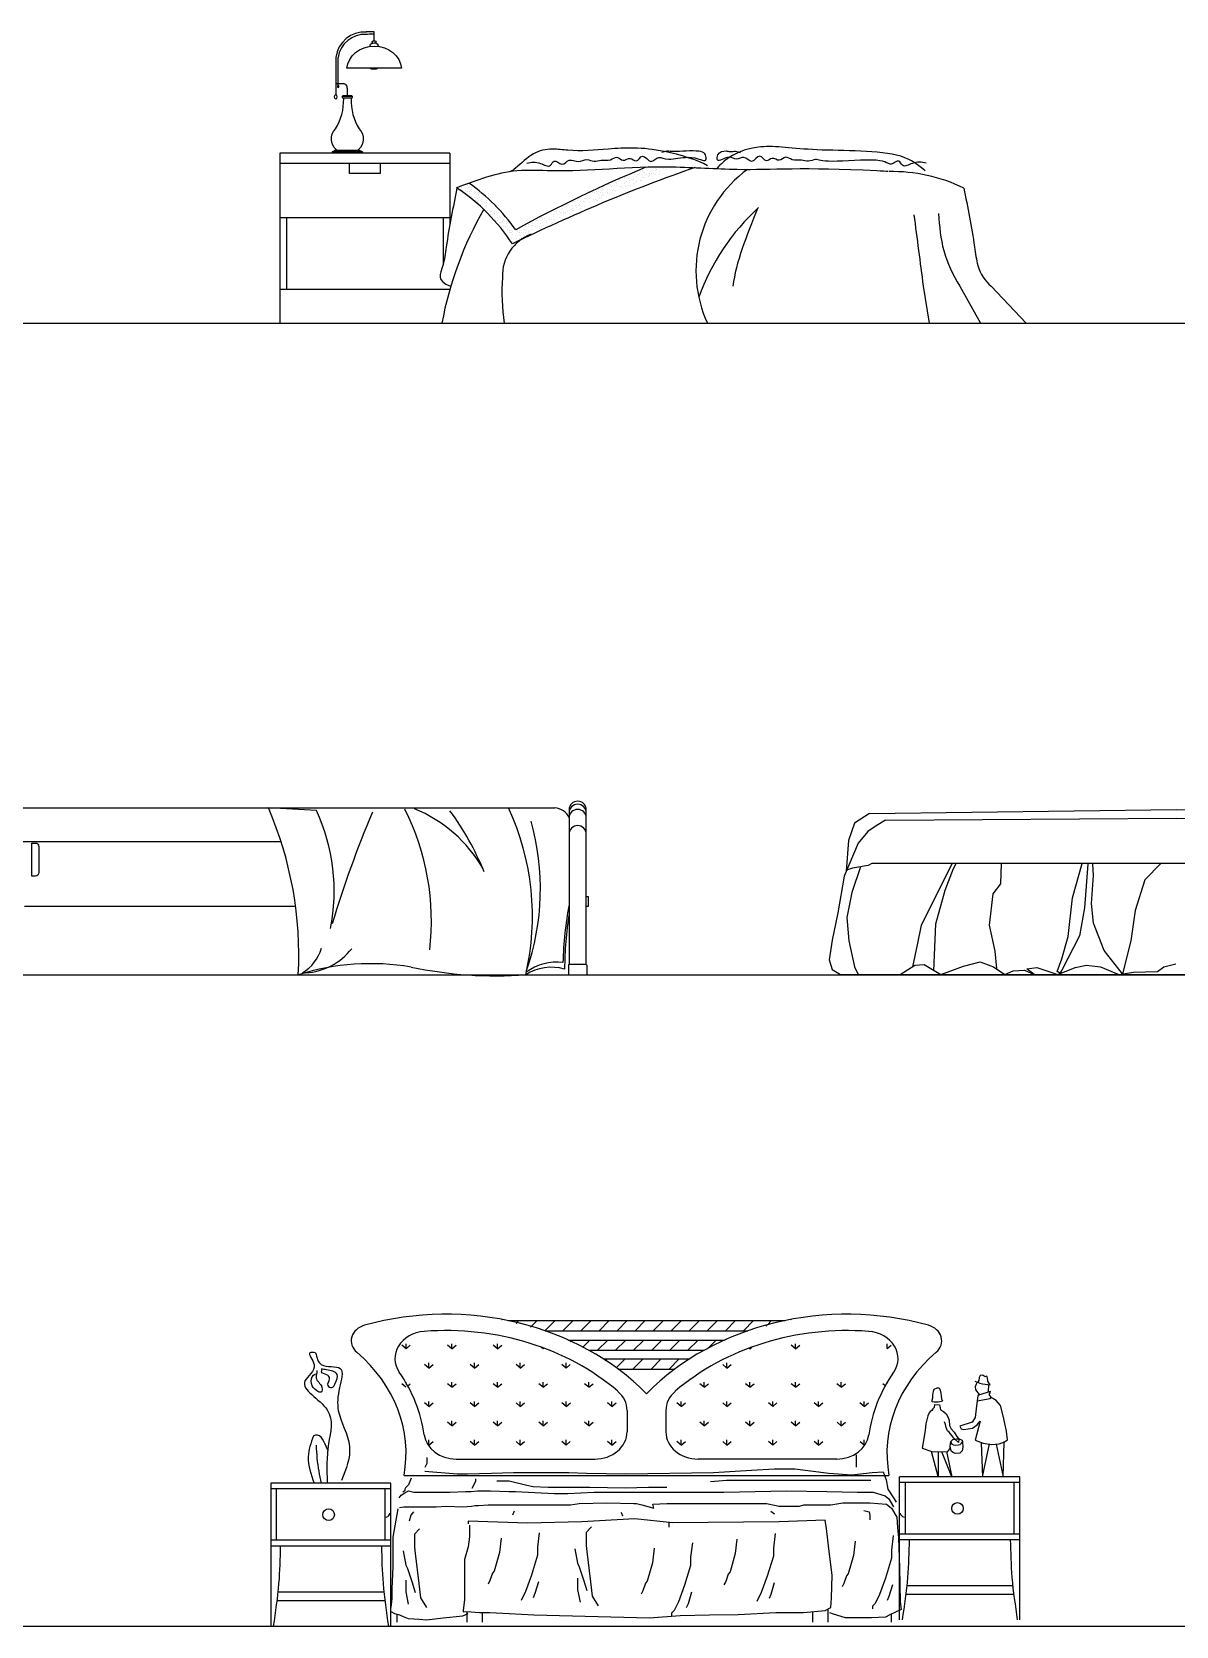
# Model space of a CAD drawing. Header units: inches. Extents: x 18.5 to 61, y 8.5 to 33.3.
# Drawn here: x 47.006 to 50.368, y 20.79 to 25.475 of the extents above; entities that cross this region are included whole.
import ezdxf

# ---------------------------------------------------------------- set-up
doc = ezdxf.new("R2010")
doc.units = ezdxf.units.IN
doc.header["$MEASUREMENT"] = 0
for name, color, linetype in [('02', 2, 'Continuous'), ('1', 1, 'Continuous'), ('8', 8, 'Continuous')]:
    doc.layers.add(name, color=color, linetype=linetype)

msp = doc.modelspace()

# ---------------------------------------------------------------- hatches: boundary and pattern name
at = {"layer": '8'}
h = msp.add_hatch(dxfattribs=at)
h.set_pattern_fill('ANSI31', color=256, scale=0.3, style=0)
h.set_pattern_definition([(45, (30.001875, 30.564405), (-0.026516504, 0.026516504), [])])
edge = h.paths.add_edge_path()
edge.add_ellipse((49.4012, 21.0625), major_axis=(0.7648, 0), ratio=0.842105, start_angle=118.1055, end_angle=123.3323, ccw=False)
edge.add_line((49.0409, 21.6305), (48.5829, 21.6305))
edge.add_ellipse((48.2227, 21.0625), major_axis=(-0.7648, 0), ratio=0.842105, start_angle=236.6677, end_angle=241.8945, ccw=False)
edge.add_line((48.6429, 21.6005), (48.981, 21.6005))
edge = h.paths.add_edge_path()
edge.add_ellipse((49.4012, 21.0625), major_axis=(0.7648, 0), ratio=0.842105, start_angle=103.8202, end_angle=112.412, ccw=False)
edge.add_line((49.2185, 21.6878), (48.4054, 21.6878))
edge.add_ellipse((48.2227, 21.0625), major_axis=(-0.7648, 0), ratio=0.842105, start_angle=247.588, end_angle=256.1798, ccw=False)
edge.add_line((48.5142, 21.6578), (49.1096, 21.6578))
edge = h.paths.add_edge_path()
edge.add_ellipse((49.4012, 21.0625), major_axis=(0.7648, 0), ratio=0.842105, start_angle=127.1994, end_angle=131.4137, ccw=False)
edge.add_line((48.9389, 21.5754), (48.685, 21.5754))
edge.add_ellipse((48.2227, 21.0625), major_axis=(-0.7648, 0), ratio=0.842105, start_angle=228.5863, end_angle=232.8006, ccw=False)
edge.add_line((48.7286, 21.5454), (48.8953, 21.5454))
h = msp.add_hatch(dxfattribs=at)
h.set_pattern_fill('GRASS', color=256, scale=0.1, style=0)
h.set_pattern_definition([(90, (46.82894, 35.2379), (-0.06717514, 0.05656854), [0.015, -0.0981371]), (40.1009, (46.82894, 35.2379), (-0.06717514, 0.05656854), [0.0164664, -0.07135443]), (139.8991, (46.82894, 35.2379), (-0.06717514, -0.05656854), [0.0164664, -0.07135443])])
edge = h.paths.add_edge_path()
edge.add_ellipse((48.6599, 21.3609), major_axis=(-0.095, 0), ratio=0.842105, start_angle=90, end_angle=180)
edge.add_line((48.7549, 21.3609), (48.7549, 21.4239))
edge.add_ellipse((48.6599, 21.4239), major_axis=(0.095, 0), ratio=0.842105, start_angle=-360, end_angle=-315.5303)
edge.add_line((48.7277, 21.48), (48.7277, 21.48))
edge.add_line((48.7277, 21.48), (48.7277, 21.48))
edge.add_ellipse((48.2227, 21.0625), major_axis=(-0.7078, 0), ratio=0.842105, start_angle=224.4697, end_angle=275.153)
edge.add_ellipse((48.1676, 21.5764), major_axis=(0.095, 0), ratio=0.842105, start_angle=95.153, end_angle=210.3817)
edge.add_ellipse((47.6036, 21.2979), major_axis=(-0.5588, 0), ratio=0.842105, start_angle=186.5716, end_angle=210.3817, ccw=False)
edge.add_ellipse((48.2531, 21.3609), major_axis=(0.095, 0), ratio=0.842105, start_angle=186.5716, end_angle=270)
edge.add_line((48.2531, 21.2809), (48.6599, 21.2809))
h = msp.add_hatch(dxfattribs=at)
h.set_pattern_fill('GRASS', color=256, scale=0.1, style=0)
h.set_pattern_definition([(90, (50.794956, 35.2379), (0.06717514, 0.05656854), [0.015, -0.0981371]), (139.8991, (50.794956, 35.2379), (0.06717514, 0.05656854), [0.0164664, -0.07135443]), (40.1009, (50.794956, 35.2379), (0.06717514, -0.05656854), [0.0164664, -0.07135443])])
edge = h.paths.add_edge_path()
edge.add_ellipse((48.9639, 21.3609), major_axis=(0.095, 0), ratio=0.842105, start_angle=180, end_angle=270, ccw=False)
edge.add_line((48.8689, 21.3609), (48.8689, 21.4239))
edge.add_ellipse((48.9639, 21.4239), major_axis=(-0.095, 0), ratio=0.842105, start_angle=675.5303, end_angle=720, ccw=False)
edge.add_line((48.8962, 21.48), (48.8962, 21.48))
edge.add_line((48.8962, 21.48), (48.8962, 21.48))
edge.add_ellipse((49.4012, 21.0625), major_axis=(0.7078, 0), ratio=0.842105, start_angle=84.847, end_angle=135.5303, ccw=False)
edge.add_ellipse((49.4563, 21.5764), major_axis=(-0.095, 0), ratio=0.842105, start_angle=149.6183, end_angle=264.847, ccw=False)
edge.add_ellipse((50.0202, 21.2979), major_axis=(-0.5588, 0), ratio=0.842105, start_angle=-30.3817, end_angle=-6.5716)
edge.add_ellipse((49.3708, 21.3609), major_axis=(0.095, 0), ratio=0.842105, start_angle=270, end_angle=353.4284, ccw=False)
edge.add_line((49.3708, 21.2809), (48.9639, 21.2809))

# ---------------------------------------------------------------- linework, layer by layer
at = {"layer": '02'}
for p, q in [((48.0115, 25.4487), (48.0115, 25.4746)), ((47.8988, 25.3998), (47.8988, 25.2896)), ((47.9058, 25.317), (47.9058, 25.3993)), ((48.0923, 25.3679), (47.9315, 25.3679)), ((47.9214, 25.3223), (47.8988, 25.3223)), ((47.9329, 25.2877), (47.9329, 25.3094)), ((47.9478, 25.2851), (47.918, 25.2851)), ((47.9462, 25.2865), (47.9196, 25.2865)), ((47.9452, 25.2795), (47.9205, 25.2795)), ((48.2344, 25.1183), (47.7344, 25.1183)), ((47.7344, 25.1183), (47.7344, 24.6183)), ((47.9774, 25.1218), (47.8883, 25.1218)), ((47.8883, 25.1218), (47.8883, 25.1183)), ((47.8952, 25.1272), (47.9701, 25.1272)), ((47.8952, 25.1247), (47.8952, 25.1272)), ((47.9701, 25.1272), (47.9701, 25.1247)), ((47.9732, 25.1247), (47.9732, 25.1218)), ((47.9774, 25.1218), (47.9774, 25.1183)), ((48.2344, 25.1183), (48.2344, 24.9096)), ((48.2344, 25.0883), (47.7344, 25.0883)), ((47.9394, 25.0583), (47.9394, 25.0883)), ((48.0294, 25.0883), (48.0294, 25.0583)), ((48.7943, 25.0632), (48.7943, 25.0632)), ((48.7996, 25.0642), (48.7996, 25.0642)), ((48.8015, 25.0684), (48.8015, 25.0684)), ((48.8021, 25.0622), (48.8021, 25.0622)), ((48.8099, 25.0761), (48.8099, 25.0761)), ((48.8118, 25.0738), (48.8118, 25.0738)), ((48.8241, 25.0643), (48.8241, 25.0643)), ((48.8377, 25.0729), (48.8377, 25.0729)), ((48.8388, 25.0676), (48.8388, 25.0676)), ((48.8404, 25.0715), (48.8404, 25.0715)), ((48.8405, 25.0693), (48.8405, 25.0693)), ((48.8493, 25.064), (48.8493, 25.064)), ((48.8622, 25.073), (48.8622, 25.073)), ((48.8703, 25.0714), (48.8703, 25.0714)), ((48.8807, 25.0767), (48.8807, 25.0767)), ((48.8885, 25.0757), (48.8885, 25.0757)), ((48.0294, 25.0583), (47.9394, 25.0583)), ((48.2685, 25.0167), (48.2685, 25.0167)), ((48.2868, 25.0244), (48.2868, 25.0244)), ((48.2883, 25.0165), (48.2883, 25.0165)), ((48.293, 25.0168), (48.293, 25.0168)), ((48.6846, 25.0196), (48.6846, 25.0196)), ((48.6991, 25.026), (48.6991, 25.026)), ((48.7069, 25.025), (48.7069, 25.025)), ((48.7092, 25.0198), (48.7092, 25.0198)), ((48.7119, 25.0244), (48.7119, 25.0244)), ((48.7199, 25.0329), (48.7199, 25.0329)), ((48.7228, 25.0283), (48.7228, 25.0283)), ((48.7238, 25.032), (48.7238, 25.032)), ((48.7249, 25.0226), (48.7249, 25.0226)), ((48.7327, 25.0216), (48.7327, 25.0216)), ((48.7333, 25.0408), (48.7333, 25.0408)), ((48.7343, 25.0194), (48.7343, 25.0194)), ((48.7377, 25.021), (48.7377, 25.021)), ((48.7416, 25.0453), (48.7416, 25.0453)), ((48.743, 25.0476), (48.743, 25.0476)), ((48.7466, 25.0446), (48.7466, 25.0446)), ((48.7473, 25.0284), (48.7473, 25.0284)), ((48.7479, 25.0469), (48.7479, 25.0469)), ((48.7498, 25.0328), (48.7498, 25.0328)), ((48.7508, 25.0192), (48.7508, 25.0192)), ((48.7509, 25.022), (48.7509, 25.022)), ((48.7538, 25.0354), (48.7538, 25.0354)), ((48.7596, 25.0429), (48.7596, 25.0429)), ((48.7609, 25.037), (48.7609, 25.037)), ((48.7615, 25.0555), (48.7615, 25.0555)), ((48.7622, 25.0324), (48.7622, 25.0324)), ((48.7651, 25.0235), (48.7651, 25.0235)), ((48.7674, 25.0419), (48.7674, 25.0419)), ((48.7705, 25.04), (48.7705, 25.04)), ((48.7724, 25.0412), (48.7724, 25.0412)), ((48.7724, 25.0281), (48.7724, 25.0281)), ((48.773, 25.0466), (48.773, 25.0466)), ((48.7797, 25.0328), (48.7797, 25.0328)), ((48.7819, 25.0504), (48.7819, 25.0504)), ((48.7837, 25.0353), (48.7837, 25.0353)), ((48.7854, 25.0371), (48.7854, 25.0371)), ((48.786, 25.0556), (48.786, 25.0556)), ((48.7874, 25.0568), (48.7874, 25.0568)), ((48.7915, 25.0594), (48.7915, 25.0594)), ((48.7933, 25.0385), (48.7933, 25.0385)), ((48.7983, 25.0378), (48.7983, 25.0378)), ((48.799, 25.0457), (48.799, 25.0457)), ((48.8027, 25.0475), (48.8027, 25.0475)), ((48.8071, 25.0615), (48.8071, 25.0615)), ((48.8112, 25.0553), (48.8112, 25.0553)), ((48.8191, 25.0496), (48.8191, 25.0496)), ((48.8202, 25.0598), (48.8202, 25.0598)), ((48.8208, 25.0512), (48.8208, 25.0512)), ((48.8214, 25.0593), (48.8214, 25.0593)), ((48.828, 25.0588), (48.828, 25.0588)), ((48.833, 25.0581), (48.833, 25.0581)), ((48.8371, 25.0544), (48.8371, 25.0544)), ((48.8513, 25.0593), (48.8513, 25.0593)), ((48.2669, 25.0084), (48.2669, 25.0084)), ((48.2677, 25.0122), (48.2677, 25.0122)), ((48.2719, 25.0077), (48.2719, 25.0077)), ((48.279, 25.0003), (48.279, 25.0003)), ((48.28, 25.0078), (48.28, 25.0078)), ((48.2849, 25.006), (48.2849, 25.006)), ((48.2865, 25.0149), (48.2865, 25.0149)), ((48.2924, 24.9983), (48.2924, 24.9983)), ((48.2927, 25.005), (48.2927, 25.005)), ((48.2936, 25.0096), (48.2936, 25.0096)), ((48.2975, 24.9901), (48.2975, 24.9901)), ((48.2976, 25.0122), (48.2976, 25.0122)), ((48.2977, 25.0043), (48.2977, 25.0043)), ((48.3054, 24.9883), (48.3054, 24.9883)), ((48.306, 25.0068), (48.306, 25.0068)), ((48.307, 24.9988), (48.307, 24.9988)), ((48.3097, 24.9779), (48.3097, 24.9779)), ((48.3108, 25.0026), (48.3108, 25.0026)), ((48.3147, 24.9772), (48.3147, 24.9772)), ((48.3157, 24.9855), (48.3157, 24.9855)), ((48.3162, 24.9724), (48.3162, 24.9724)), ((48.3169, 24.9795), (48.3169, 24.9795)), ((48.3171, 25.0081), (48.3171, 25.0081)), ((48.3175, 24.998), (48.3175, 24.998)), ((48.3186, 25.0016), (48.3186, 25.0016)), ((48.3198, 24.9881), (48.3198, 24.9881)), ((48.3236, 25.0009), (48.3236, 25.0009)), ((48.3245, 24.98), (48.3245, 24.98)), ((48.3263, 24.9816), (48.3263, 24.9816)), ((48.3277, 24.9755), (48.3277, 24.9755)), ((48.3293, 24.97), (48.3293, 24.97)), ((48.3299, 24.9885), (48.3299, 24.9885)), ((48.331, 24.9762), (48.331, 24.9762)), ((48.3356, 24.9745), (48.3356, 24.9745)), ((48.3359, 24.9904), (48.3359, 24.9904)), ((48.3405, 24.9738), (48.3405, 24.9738)), ((48.3429, 24.9785), (48.3429, 24.9785)), ((48.3456, 24.9854), (48.3456, 24.9854)), ((48.3544, 24.9696), (48.3544, 24.9696)), ((48.3552, 24.9732), (48.3552, 24.9732)), ((48.5856, 24.9751), (48.5856, 24.9751)), ((48.5943, 24.9752), (48.5943, 24.9752)), ((48.6001, 24.9757), (48.6001, 24.9757)), ((48.6078, 24.9838), (48.6078, 24.9838)), ((48.6117, 24.9878), (48.6117, 24.9878)), ((48.6147, 24.985), (48.6147, 24.985)), ((48.6162, 24.9683), (48.6162, 24.9683)), ((48.6167, 24.9872), (48.6167, 24.9872)), ((48.6194, 24.9749), (48.6194, 24.9749)), ((48.6258, 24.9771), (48.6258, 24.9771)), ((48.6297, 24.9855), (48.6297, 24.9855)), ((48.63, 24.9756), (48.63, 24.9756)), ((48.6341, 24.9847), (48.6341, 24.9847)), ((48.6359, 24.9864), (48.6359, 24.9864)), ((48.6375, 24.9844), (48.6375, 24.9844)), ((48.6378, 24.9997), (48.6378, 24.9997)), ((48.6446, 24.9849), (48.6446, 24.9849)), ((48.6453, 24.974), (48.6453, 24.974)), ((48.6454, 24.9951), (48.6454, 24.9951)), ((48.6486, 24.9875), (48.6486, 24.9875)), ((48.6538, 25.0028), (48.6538, 25.0028)), ((48.6555, 24.9821), (48.6555, 24.9821)), ((48.6581, 25.0021), (48.6581, 25.0021)), ((48.6599, 24.9756), (48.6599, 24.9756)), ((48.6633, 24.981), (48.6633, 24.981)), ((48.6644, 25.0058), (48.6644, 25.0058)), ((48.6647, 24.9779), (48.6647, 24.9779)), ((48.6651, 25.0131), (48.6651, 25.0131)), ((48.6677, 24.9996), (48.6677, 24.9996)), ((48.6683, 24.9804), (48.6683, 24.9804)), ((48.6705, 24.9926), (48.6705, 24.9926)), ((48.6711, 25.0111), (48.6711, 25.0111)), ((48.6722, 25.0047), (48.6722, 25.0047)), ((48.6743, 24.9867), (48.6743, 24.9867)), ((48.6745, 24.9849), (48.6745, 24.9849)), ((48.6772, 25.0041), (48.6772, 25.0041)), ((48.6785, 24.9874), (48.6785, 24.9874)), ((48.6822, 25.0089), (48.6822, 25.0089)), ((48.6827, 24.9943), (48.6827, 24.9943)), ((48.684, 25.0012), (48.684, 25.0012)), ((48.6844, 24.996), (48.6844, 24.996)), ((48.6863, 25.0115), (48.6863, 25.0115)), ((48.6902, 25.0024), (48.6902, 25.0024)), ((48.694, 25.0047), (48.694, 25.0047)), ((48.6956, 24.9923), (48.6956, 24.9923)), ((48.6962, 25.0108), (48.6962, 25.0108)), ((48.6976, 24.9996), (48.6976, 24.9996)), ((48.698, 25.0013), (48.698, 25.0013)), ((48.7023, 25.0124), (48.7023, 25.0124)), ((48.703, 25.0007), (48.703, 25.0007)), ((48.7086, 25.0013), (48.7086, 25.0013)), ((48.7121, 25.0088), (48.7121, 25.0088)), ((48.7162, 25.0114), (48.7162, 25.0114)), ((48.7222, 25.0098), (48.7222, 25.0098)), ((48.7425, 25.0143), (48.7425, 25.0143)), ((48.2344, 24.9283), (47.7344, 24.9283)), ((47.7544, 24.9283), (47.7544, 24.7183)), ((48.2144, 24.9283), (48.2144, 24.7913)), ((48.3337, 24.9536), (48.3337, 24.9536)), ((48.3355, 24.9552), (48.3355, 24.9552)), ((48.3379, 24.9614), (48.3379, 24.9614)), ((48.3419, 24.964), (48.3419, 24.964)), ((48.3423, 24.96), (48.3423, 24.96)), ((48.3447, 24.9484), (48.3447, 24.9484)), ((48.3525, 24.9474), (48.3525, 24.9474)), ((48.3538, 24.9511), (48.3538, 24.9511)), ((48.3542, 24.9375), (48.3542, 24.9375)), ((48.3575, 24.9467), (48.3575, 24.9467)), ((48.36, 24.9373), (48.36, 24.9373)), ((48.3626, 24.9451), (48.3626, 24.9451)), ((48.3641, 24.9399), (48.3641, 24.9399)), ((48.3644, 24.9468), (48.3644, 24.9468)), ((48.3656, 24.9231), (48.3656, 24.9231)), ((48.3662, 24.9416), (48.3662, 24.9416)), ((48.3668, 24.9601), (48.3668, 24.9601)), ((48.3678, 24.9614), (48.3678, 24.9614)), ((48.3706, 24.945), (48.3706, 24.945)), ((48.3739, 24.9555), (48.3739, 24.9555)), ((48.3753, 24.928), (48.3753, 24.928)), ((48.3784, 24.944), (48.3784, 24.944)), ((48.3792, 24.9317), (48.3792, 24.9317)), ((48.3798, 24.9502), (48.3798, 24.9502)), ((48.3831, 24.9291), (48.3831, 24.9291)), ((48.3834, 24.9433), (48.3834, 24.9433)), ((48.3899, 24.9373), (48.3899, 24.9373)), ((48.3907, 24.9228), (48.3907, 24.9228)), ((48.3914, 24.9367), (48.3914, 24.9367)), ((48.4893, 24.9218), (48.4893, 24.9218)), ((48.4949, 24.9278), (48.4949, 24.9278)), ((48.4995, 24.9311), (48.4995, 24.9311)), ((48.4998, 24.928), (48.4998, 24.928)), ((48.5045, 24.9304), (48.5045, 24.9304)), ((48.5076, 24.927), (48.5076, 24.927)), ((48.5126, 24.9263), (48.5126, 24.9263)), ((48.5174, 24.9394), (48.5174, 24.9394)), ((48.5248, 24.9277), (48.5248, 24.9277)), ((48.5283, 24.9227), (48.5283, 24.9227)), ((48.5304, 24.9294), (48.5304, 24.9294)), ((48.531, 24.9479), (48.531, 24.9479)), ((48.5334, 24.9236), (48.5334, 24.9236)), ((48.5379, 24.9314), (48.5379, 24.9314)), ((48.5384, 24.9229), (48.5384, 24.9229)), ((48.5394, 24.937), (48.5394, 24.937)), ((48.5423, 24.9473), (48.5423, 24.9473)), ((48.5426, 24.939), (48.5426, 24.939)), ((48.5473, 24.9466), (48.5473, 24.9466)), ((48.548, 24.9407), (48.548, 24.9407)), ((48.5549, 24.9296), (48.5549, 24.9296)), ((48.5556, 24.948), (48.5556, 24.948)), ((48.5603, 24.9449), (48.5603, 24.9449)), ((48.5625, 24.9517), (48.5625, 24.9517)), ((48.5659, 24.9571), (48.5659, 24.9571)), ((48.5681, 24.9439), (48.5681, 24.9439)), ((48.5685, 24.9381), (48.5685, 24.9381)), ((48.5731, 24.9432), (48.5731, 24.9432)), ((48.5733, 24.9395), (48.5733, 24.9395)), ((48.577, 24.961), (48.577, 24.961)), ((48.5772, 24.9675), (48.5772, 24.9675)), ((48.5807, 24.9477), (48.5807, 24.9477)), ((48.5811, 24.9636), (48.5811, 24.9636)), ((48.5813, 24.9662), (48.5813, 24.9662)), ((48.5862, 24.9415), (48.5862, 24.9415)), ((48.5924, 24.9516), (48.5924, 24.9516)), ((48.5937, 24.9567), (48.5937, 24.9567)), ((48.5948, 24.9487), (48.5948, 24.9487)), ((48.595, 24.9652), (48.595, 24.9652)), ((48.5965, 24.9503), (48.5965, 24.9503)), ((48.6028, 24.9641), (48.6028, 24.9641)), ((48.6061, 24.9591), (48.6061, 24.9591)), ((48.6072, 24.9653), (48.6072, 24.9653)), ((48.611, 24.9635), (48.611, 24.9635)), ((48.6144, 24.9667), (48.6144, 24.9667)), ((48.6188, 24.9564), (48.6188, 24.9564)), ((48.6209, 24.9618), (48.6209, 24.9618)), ((48.6287, 24.9607), (48.6287, 24.9607)), ((48.6318, 24.9654), (48.6318, 24.9654)), ((48.3695, 24.9203), (48.3695, 24.9203)), ((48.3745, 24.9196), (48.3745, 24.9196)), ((48.3786, 24.9132), (48.3786, 24.9132)), ((48.3822, 24.9132), (48.3822, 24.9132)), ((48.3862, 24.9158), (48.3862, 24.9158)), ((48.3876, 24.9179), (48.3876, 24.9179)), ((48.3901, 24.9043), (48.3901, 24.9043)), ((48.3915, 24.8925), (48.3915, 24.8925)), ((48.3923, 24.9026), (48.3923, 24.9026)), ((48.3954, 24.9169), (48.3954, 24.9169)), ((48.3975, 24.9039), (48.3975, 24.9039)), ((48.4004, 24.9162), (48.4004, 24.9162)), ((48.4006, 24.9103), (48.4006, 24.9103)), ((48.4019, 24.8763), (48.4019, 24.8763)), ((48.4025, 24.8948), (48.4025, 24.8948)), ((48.4031, 24.9133), (48.4031, 24.9133)), ((48.4046, 24.8908), (48.4046, 24.8908)), ((48.4083, 24.8917), (48.4083, 24.8917)), ((48.4098, 24.8838), (48.4098, 24.8838)), ((48.4116, 24.8854), (48.4116, 24.8854)), ((48.412, 24.9132), (48.412, 24.9132)), ((48.4124, 24.8898), (48.4124, 24.8898)), ((48.4155, 24.8849), (48.4155, 24.8849)), ((48.4161, 24.9034), (48.4161, 24.9034)), ((48.4174, 24.8891), (48.4174, 24.8891)), ((48.4196, 24.8798), (48.4196, 24.8798)), ((48.4211, 24.8942), (48.4211, 24.8942)), ((48.427, 24.876), (48.427, 24.876)), ((48.4342, 24.8891), (48.4342, 24.8891)), ((48.4382, 24.8917), (48.4382, 24.8917)), ((48.4382, 24.8864), (48.4382, 24.8864)), ((48.4387, 24.8754), (48.4387, 24.8754)), ((48.44, 24.885), (48.44, 24.885)), ((48.4404, 24.877), (48.4404, 24.877)), ((48.4432, 24.8857), (48.4432, 24.8857)), ((48.4495, 24.8797), (48.4495, 24.8797)), ((48.45, 24.8858), (48.45, 24.8858)), ((48.453, 24.8751), (48.453, 24.8751)), ((48.4536, 24.8936), (48.4536, 24.8936)), ((48.4562, 24.884), (48.4562, 24.884)), ((48.4573, 24.9038), (48.4573, 24.9038)), ((48.4601, 24.895), (48.4601, 24.895)), ((48.4641, 24.889), (48.4641, 24.889)), ((48.4651, 24.9077), (48.4651, 24.9077)), ((48.4651, 24.8847), (48.4651, 24.8847)), ((48.4657, 24.9032), (48.4657, 24.9032)), ((48.4681, 24.8916), (48.4681, 24.8916)), ((48.469, 24.8823), (48.469, 24.8823)), ((48.4718, 24.9131), (48.4718, 24.9131)), ((48.4729, 24.9067), (48.4729, 24.9067)), ((48.4779, 24.906), (48.4779, 24.906)), ((48.478, 24.9114), (48.478, 24.9114)), ((48.4781, 24.8937), (48.4781, 24.8937)), ((48.4872, 24.9037), (48.4872, 24.9037)), ((48.4909, 24.9043), (48.4909, 24.9043)), ((48.4923, 24.9208), (48.4923, 24.9208)), ((48.4985, 24.8954), (48.4985, 24.8954)), ((48.4987, 24.9033), (48.4987, 24.9033)), ((48.5017, 24.913), (48.5017, 24.913)), ((48.5037, 24.9026), (48.5037, 24.9026)), ((48.5058, 24.9156), (48.5058, 24.9156)), ((48.5086, 24.9046), (48.5086, 24.9046)), ((48.5168, 24.9209), (48.5168, 24.9209)), ((48.5182, 24.9134), (48.5182, 24.9134)), ((48.5316, 24.9129), (48.5316, 24.9129)), ((48.5357, 24.9155), (48.5357, 24.9155)), ((48.542, 24.9206), (48.542, 24.9206)), ((48.4085, 24.8654), (48.4085, 24.8654)), ((48.4149, 24.8664), (48.4149, 24.8664)), ((48.419, 24.8573), (48.419, 24.8573)), ((48.4208, 24.859), (48.4208, 24.859)), ((48.4215, 24.8637), (48.4215, 24.8637)), ((48.4264, 24.8575), (48.4264, 24.8575)), ((48.4294, 24.8627), (48.4294, 24.8627)), ((48.4305, 24.8676), (48.4305, 24.8676)), ((48.4344, 24.862), (48.4344, 24.862)), ((48.4394, 24.8665), (48.4394, 24.8665)), ((47.7344, 24.7183), (48.2344, 24.7183)), ((49.625, 24.7277), (49.6425, 24.6183)), ((49.7322, 24.7277), (49.7936, 24.6183)), ((49.8243, 24.7277), (49.9274, 24.6183)), ((47.7344, 24.6183), (48.2106, 24.6183)), ((46.8456, 23.1942), (48.5423, 23.1942)), ((48.5847, 23.1891), (48.5847, 22.7342)), ((48.6347, 22.7342), (48.6347, 23.1891)), ((47.7378, 23.0942), (46.6347, 23.0942)), ((48.6347, 22.9344), (48.6407, 22.9344)), ((48.6407, 22.9344), (48.6407, 22.9042)), ((47.7811, 22.9042), (46.9847, 22.9042)), ((48.6407, 22.9042), (48.6347, 22.9042)), ((48.5827, 22.7319), (48.5827, 22.7039)), ((48.6347, 22.7342), (48.5847, 22.7342)), ((48.6367, 22.7322), (48.6367, 22.7042)), ((51.4674, 22.7042), (49.3835, 22.7042)), ((48.4054, 21.6878), (49.2185, 21.6878)), ((48.5142, 21.6578), (49.1096, 21.6578)), ((48.5829, 21.6305), (49.0409, 21.6305)), ((48.6429, 21.6005), (48.981, 21.6005)), ((48.685, 21.5754), (48.9389, 21.5754)), ((48.7286, 21.5454), (48.8953, 21.5454)), ((48.7549, 21.4239), (48.7549, 21.3609)), ((48.8689, 21.4239), (48.8689, 21.3609)), ((48.1662, 21.2676), (48.1609, 21.2565)), ((48.1662, 21.2858), (48.1662, 21.2676)), ((48.2531, 21.2809), (48.6599, 21.2809)), ((49.3708, 21.2809), (48.9639, 21.2809)), ((49.4279, 21.2933), (49.4279, 21.2569)), ((48.0994, 21.2329), (49.5244, 21.2329)), ((48.1204, 21.2244), (48.1123, 21.2052)), ((48.161, 21.2458), (48.2559, 21.2372)), ((48.2559, 21.2372), (48.2857, 21.2372)), ((48.2857, 21.2372), (48.3561, 21.2394)), ((48.3095, 21.223), (48.3095, 21.2148)), ((48.3561, 21.2394), (48.4211, 21.2415)), ((48.4211, 21.2415), (48.5837, 21.2415)), ((48.5837, 21.2415), (48.6352, 21.2394)), ((48.6352, 21.2394), (48.7517, 21.2372)), ((48.7517, 21.2372), (49.0091, 21.2415)), ((49.0091, 21.2415), (49.1202, 21.2479)), ((49.1202, 21.2479), (49.1879, 21.2522)), ((49.1879, 21.2522), (49.2475, 21.2522)), ((49.2475, 21.2522), (49.3478, 21.2394)), ((49.3478, 21.2394), (49.4155, 21.2351)), ((49.4155, 21.2351), (49.4751, 21.2415)), ((49.4751, 21.2415), (49.5076, 21.2436)), ((49.5076, 21.2436), (49.5158, 21.2201)), ((49.909, 21.2288), (49.5558, 21.2288)), ((49.5558, 20.8085), (49.5558, 21.2288)), ((49.909, 20.8085), (49.909, 21.2288)), ((48.0611, 21.2105), (47.7079, 21.2105)), ((47.7079, 21.2105), (47.7079, 20.7901)), ((48.0611, 21.1937), (47.7079, 21.1937)), ((47.7248, 21.0424), (47.7248, 21.1937)), ((48.0442, 21.0424), (48.0442, 21.1937)), ((48.0611, 20.7901), (48.0611, 21.2105)), ((48.0852, 21.1667), (48.0906, 21.1753)), ((48.0906, 21.1753), (48.1014, 21.1817)), ((48.1014, 21.1881), (48.096, 21.1838)), ((48.1041, 21.1966), (48.1014, 21.1924)), ((48.1014, 21.1924), (48.1014, 21.1881)), ((48.1014, 21.1817), (48.1123, 21.1881)), ((48.1123, 21.2052), (48.1041, 21.1966)), ((48.1123, 21.1881), (48.1285, 21.1838)), ((48.1285, 21.1838), (48.2342, 21.1838)), ((48.2342, 21.1838), (48.2803, 21.186)), ((48.2803, 21.186), (48.2965, 21.186)), ((48.2965, 21.186), (48.3155, 21.1881)), ((48.3095, 21.2148), (48.2991, 21.1943)), ((48.3155, 21.1881), (48.3534, 21.1881)), ((48.3534, 21.1881), (48.4076, 21.186)), ((48.372, 21.2168), (48.4085, 21.2168)), ((48.4076, 21.186), (48.4266, 21.186)), ((48.4085, 21.2168), (48.4606, 21.2045)), ((48.4266, 21.186), (48.5404, 21.1795)), ((48.4606, 21.2045), (48.4788, 21.2004)), ((48.4788, 21.2004), (48.5231, 21.1984)), ((48.5231, 21.1984), (48.6455, 21.1984)), ((48.5404, 21.1795), (48.581, 21.1795)), ((48.581, 21.1795), (48.6569, 21.1838)), ((48.6455, 21.1984), (48.7497, 21.1963)), ((48.6569, 21.1838), (49.0389, 21.1838)), ((48.7497, 21.1963), (48.8174, 21.1984)), ((48.8174, 21.1984), (48.8721, 21.1984)), ((48.9997, 21.2148), (49.0466, 21.2189)), ((49.0389, 21.1838), (49.2231, 21.1881)), ((49.0466, 21.2189), (49.4712, 21.2189)), ((49.2231, 21.1881), (49.3423, 21.186)), ((49.3423, 21.186), (49.4318, 21.1838)), ((49.4318, 21.1838), (49.4778, 21.1838)), ((49.4778, 21.1838), (49.513, 21.1731)), ((49.5158, 21.2201), (49.5212, 21.1924)), ((49.5212, 21.1924), (49.5401, 21.1646)), ((49.909, 21.212), (49.5558, 21.212)), ((49.5727, 21.0607), (49.5727, 21.212)), ((49.8921, 21.0607), (49.8921, 21.212)), ((48.0814, 21.1344), (48.0662, 21.0519)), ((48.0865, 21.1384), (48.0993, 21.1404)), ((48.0993, 21.1404), (48.1936, 21.1404)), ((48.1936, 21.1404), (48.2242, 21.1424)), ((48.2242, 21.1424), (48.2727, 21.1404)), ((48.2727, 21.1404), (48.2981, 21.1424)), ((48.2981, 21.1424), (48.3083, 21.1444)), ((48.3083, 21.1444), (48.3185, 21.1444)), ((48.3185, 21.1444), (48.3466, 21.1464)), ((48.3466, 21.1464), (48.5888, 21.1464)), ((48.4231, 21.1283), (48.418, 21.1163)), ((48.5888, 21.1464), (48.6143, 21.1504)), ((48.6143, 21.1504), (48.6958, 21.1525)), ((48.6958, 21.1525), (48.7749, 21.1504)), ((48.7749, 21.1504), (48.7825, 21.1504)), ((48.7825, 21.1504), (48.7978, 21.1464)), ((48.7978, 21.1464), (48.8335, 21.1364)), ((48.831, 21.1484), (48.8718, 21.1504)), ((48.8335, 21.1364), (48.831, 21.1484)), ((48.8718, 21.1504), (49.1649, 21.1504)), ((49.1649, 21.1504), (49.193, 21.1444)), ((49.1777, 21.1283), (49.1879, 21.1203)), ((49.193, 21.1444), (49.2006, 21.1424)), ((49.2006, 21.1424), (49.2618, 21.1424)), ((49.2618, 21.1424), (49.2746, 21.1464)), ((49.2746, 21.1464), (49.3536, 21.1464)), ((49.3536, 21.1464), (49.3893, 21.1525)), ((49.3893, 21.1525), (49.4683, 21.1525)), ((49.4505, 21.1303), (49.4658, 21.1263)), ((49.4683, 21.1525), (49.5168, 21.1484)), ((49.513, 21.1731), (49.5239, 21.1646)), ((49.5168, 21.1484), (49.532, 21.1364)), ((49.5239, 21.1646), (49.5347, 21.1454)), ((49.532, 21.1364), (49.5473, 21.1102)), ((49.5347, 21.1454), (49.5374, 21.1411)), ((49.5401, 21.1646), (49.5456, 21.1539)), ((48.1197, 21.1163), (48.1146, 21.0982)), ((48.1273, 21.1263), (48.1197, 21.1163)), ((48.288, 21.0982), (48.288, 21.0908)), ((48.4625, 21.0922), (48.288, 21.0982)), ((48.2917, 21.0863), (48.2917, 21.0523)), ((48.622, 21.0967), (48.4625, 21.0922)), ((48.7777, 21.1056), (48.622, 21.0967)), ((48.6499, 21.0814), (48.6346, 21.0653)), ((48.7366, 21.1243), (48.7392, 21.1203)), ((48.7392, 21.1203), (48.7417, 21.1143)), ((48.8884, 21.0937), (48.7777, 21.1056)), ((48.8779, 21.0951), (48.8779, 21.0811)), ((49.2018, 21.0967), (48.8884, 21.0937)), ((49.3369, 21.1011), (49.2018, 21.0967)), ((49.3406, 21.0774), (49.3369, 21.1011)), ((49.4658, 21.1263), (49.4683, 21.1163)), ((49.4683, 21.1163), (49.4683, 21.1022)), ((49.5473, 21.1102), (49.5499, 21.0801)), ((48.0611, 21.0424), (47.7079, 21.0424)), ((48.0662, 21.0519), (48.0662, 20.9655)), ((48.1452, 21.0761), (48.1299, 21.06)), ((48.1299, 21.06), (48.1299, 21.0218)), ((48.2917, 21.0523), (48.288, 21.0227)), ((48.3847, 21.0485), (48.3796, 21.0062)), ((48.4969, 21.0645), (48.4918, 21.0223)), ((48.6346, 21.0653), (48.6346, 21.0271)), ((48.9467, 21.0348), (48.9416, 20.9926)), ((49.0778, 21.0457), (49.0727, 21.0035)), ((49.19, 21.0618), (49.1849, 21.0196)), ((49.3481, 21.0168), (49.3406, 21.0774)), ((49.425, 21.0399), (49.4199, 20.9977)), ((49.5371, 21.056), (49.532, 21.0137)), ((49.5499, 21.0801), (49.5524, 21.0499)), ((49.5524, 21.0499), (49.555, 20.9615)), ((49.909, 21.0607), (49.5558, 21.0607)), ((49.909, 21.0439), (49.5558, 21.0439)), ((48.0611, 21.0255), (47.7079, 21.0255)), ((48.0967, 21.0117), (48.1044, 20.9695)), ((48.1299, 21.0218), (48.1324, 21.0037)), ((48.1324, 21.0037), (48.1426, 20.9152)), ((48.288, 21.0227), (48.2767, 20.9857)), ((48.3796, 21.0062), (48.3643, 20.952)), ((48.4918, 20.9982), (48.474, 20.9399)), ((48.4918, 21.0223), (48.4918, 20.9982)), ((48.6015, 21.017), (48.6091, 20.9748)), ((48.6346, 21.0271), (48.6371, 21.009)), ((48.6371, 21.009), (48.6473, 20.9205)), ((48.8346, 21.0187), (48.8295, 20.9765)), ((48.9416, 20.9926), (48.9416, 20.9685)), ((49.0727, 21.0035), (49.0574, 20.9492)), ((49.1849, 20.9955), (49.167, 20.9372)), ((49.1849, 21.0196), (49.1849, 20.9955)), ((49.3575, 20.9398), (49.3481, 21.0168)), ((49.4199, 20.9977), (49.4046, 20.9434)), ((49.532, 20.9896), (49.5142, 20.9313)), ((49.532, 21.0137), (49.532, 20.9896)), ((48.0662, 20.9655), (48.0636, 20.8992)), ((48.1044, 20.9695), (48.1095, 20.9595)), ((48.1095, 20.9595), (48.1222, 20.9213)), ((48.2767, 20.9857), (48.2767, 20.8688)), ((48.3592, 20.9459), (48.3516, 20.9238)), ((48.3643, 20.952), (48.3592, 20.9459)), ((48.474, 20.9399), (48.4561, 20.8917)), ((48.6091, 20.9748), (48.6142, 20.9648)), ((48.6142, 20.9648), (48.6269, 20.9266)), ((48.8295, 20.9765), (48.8142, 20.9222)), ((48.9416, 20.9685), (48.9238, 20.9102)), ((49.0523, 20.9432), (49.0446, 20.9211)), ((49.0574, 20.9492), (49.0523, 20.9432)), ((49.3556, 20.8718), (49.3575, 20.9398)), ((49.4046, 20.9434), (49.3995, 20.9374)), ((49.555, 20.9615), (49.5575, 20.861)), ((48.0636, 20.8992), (48.0636, 20.871)), ((48.1044, 20.9253), (48.1044, 20.8911)), ((48.1222, 20.9213), (48.1324, 20.8891)), ((48.1426, 20.9152), (48.1477, 20.873)), ((48.3516, 20.9238), (48.3465, 20.9138)), ((48.4944, 20.9198), (48.4842, 20.8856)), ((48.6091, 20.9306), (48.6091, 20.8964)), ((48.6091, 20.8964), (48.6167, 20.8602)), ((48.6269, 20.9266), (48.6371, 20.8944)), ((48.6473, 20.9205), (48.6524, 20.8783)), ((48.8014, 20.8941), (48.7963, 20.8841)), ((48.8091, 20.9162), (48.8014, 20.8941)), ((48.8142, 20.9222), (48.8091, 20.9162)), ((48.9238, 20.9102), (48.9059, 20.8619)), ((49.0446, 20.9211), (49.0395, 20.9111)), ((49.167, 20.9372), (49.1492, 20.8889)), ((49.1874, 20.9171), (49.1772, 20.8829)), ((49.3918, 20.9152), (49.3867, 20.9052)), ((49.3995, 20.9374), (49.3918, 20.9152)), ((49.5142, 20.9313), (49.4964, 20.8831)), ((49.5346, 20.9112), (49.5244, 20.877)), ((49.5767, 20.9094), (49.8881, 20.9094)), ((47.7259, 20.8658), (48.0431, 20.8658)), ((47.7288, 20.891), (48.0402, 20.891)), ((48.0636, 20.871), (48.0611, 20.8449)), ((48.1044, 20.8911), (48.112, 20.8549)), ((48.1477, 20.873), (48.1656, 20.8449)), ((48.2767, 20.8688), (48.273, 20.8363)), ((48.4561, 20.8917), (48.4434, 20.8655)), ((48.4842, 20.8856), (48.4791, 20.8736)), ((48.6524, 20.8783), (48.6703, 20.8502)), ((48.9059, 20.8619), (48.8932, 20.8358)), ((48.934, 20.8559), (48.9289, 20.8438)), ((48.9442, 20.8901), (48.934, 20.8559)), ((49.1492, 20.8889), (49.1364, 20.8628)), ((49.1772, 20.8829), (49.1721, 20.8708)), ((49.3537, 20.8452), (49.3556, 20.8718)), ((49.4836, 20.8569), (49.476, 20.8489)), ((49.476, 20.8489), (49.476, 20.8409)), ((49.4964, 20.8831), (49.4836, 20.8569)), ((49.5244, 20.877), (49.5193, 20.865)), ((49.5575, 20.861), (49.5601, 20.8389)), ((49.5738, 20.8841), (49.891, 20.8841)), ((48.0611, 20.8328), (48.0712, 20.8268)), ((48.0712, 20.8268), (48.0865, 20.8228)), ((48.0796, 20.8016), (48.0796, 20.8246)), ((48.0865, 20.8228), (48.0967, 20.8188)), ((48.0967, 20.8188), (48.112, 20.8127)), ((48.112, 20.8127), (48.1452, 20.8107)), ((48.1452, 20.8107), (48.1656, 20.8087)), ((48.1656, 20.8087), (48.214, 20.8147)), ((48.214, 20.8147), (48.2727, 20.8208)), ((48.2727, 20.8208), (48.2879, 20.8268)), ((48.273, 20.8363), (48.273, 20.8318)), ((48.273, 20.8318), (48.2842, 20.8333)), ((48.2842, 20.8333), (48.3217, 20.8304)), ((48.2852, 20.8016), (48.2852, 20.8332)), ((48.3217, 20.8304), (48.3518, 20.8304)), ((48.3302, 20.8016), (48.3302, 20.8304)), ((48.3518, 20.8304), (48.4081, 20.8274)), ((48.4081, 20.8274), (48.4812, 20.823)), ((48.4812, 20.823), (48.8209, 20.8141)), ((48.8209, 20.8141), (48.9109, 20.8215)), ((48.8932, 20.8358), (48.8855, 20.8278)), ((48.8855, 20.8278), (48.8855, 20.8197)), ((48.9109, 20.8215), (48.9972, 20.823)), ((48.9972, 20.823), (49.0817, 20.8244)), ((49.0817, 20.8244), (49.1924, 20.8304)), ((49.1924, 20.8304), (49.2731, 20.8304)), ((49.2731, 20.8304), (49.3369, 20.8363)), ((49.3003, 20.8016), (49.3003, 20.8329)), ((49.3369, 20.8363), (49.3537, 20.8452)), ((49.3459, 20.8016), (49.3459, 20.841)), ((49.3612, 20.8248), (49.351, 20.8288)), ((49.3969, 20.8147), (49.3612, 20.8248)), ((49.4734, 20.8147), (49.3969, 20.8147)), ((49.5142, 20.8167), (49.4734, 20.8147)), ((49.527, 20.8228), (49.5142, 20.8167)), ((49.5601, 20.8389), (49.527, 20.8228)), ((49.5319, 20.8016), (49.5319, 20.8252))]:
    msp.add_line(p, q, dxfattribs=at)
for points in [[(49.4674, 23.1776), (50.3689, 23.1897), (51.0174, 23.1878)], [(49.5143, 23.1585), (49.4873, 23.1419), (49.4625, 23.1254), (49.4336, 23.0904), (49.3924, 22.9935), (49.3738, 22.8864), (49.3573, 22.806), (49.3491, 22.7483), (49.3573, 22.7195), (49.3821, 22.7051)], [(49.4674, 23.1777), (49.4229, 23.1497), (49.406, 23.0989), (49.3986, 23.0082)], [(49.5143, 23.1585), (50.369, 23.1646), (51.0324, 23.1599)], [(51.0324, 23.0306), (49.4736, 23.0306), (49.4631, 23.0249), (49.4175, 23.0168), (49.4025, 23.0121), (49.399, 23.0097)], [(49.4405, 23.0209), (49.4151, 22.9461), (49.4006, 22.872), (49.4068, 22.804), (49.4233, 22.7277), (49.4336, 22.7051)], [(49.71, 23.0306), (49.6193, 22.8493), (49.6069, 22.7916), (49.5936, 22.7275)], [(49.6564, 22.7154), (49.6626, 22.8534), (49.6894, 22.9523), (49.7141, 23.0162), (49.7214, 23.0306)], [(49.8543, 23.0306), (49.8523, 22.9709), (49.8296, 22.942), (49.8193, 22.8493), (49.8358, 22.7731), (49.8401, 22.722)], [(50.1092, 23.0286), (50.0988, 22.9008), (50.0844, 22.8184), (50.0328, 22.7174), (50.0267, 22.7092), (50.0184, 22.7133), (50.0328, 22.7504), (50.0514, 22.8163), (50.0638, 22.9297), (50.092, 23.0306)], [(50.2106, 22.7066), (50.1566, 22.7751), (50.1257, 22.8555), (50.1195, 22.9132), (50.1257, 22.9956), (50.1236, 23.0286)], [(50.3237, 23.0306), (50.2762, 22.9832), (50.2474, 22.8926), (50.235, 22.804), (50.2102, 22.7071)], [(49.5574, 22.7051), (49.6007, 22.7319), (49.6275, 22.7339), (49.677, 22.7051), (49.743, 22.7298), (49.7925, 22.7422), (49.8317, 22.7277), (49.8647, 22.7051), (49.8895, 22.7154), (49.9225, 22.7174), (49.9513, 22.7051), (49.9297, 22.7216), (49.9586, 22.7257), (50.0205, 22.7051), (50.072, 22.7257), (50.105, 22.7319), (50.1463, 22.7277), (50.1999, 22.7051), (50.2432, 22.7112), (50.3134, 22.7133), (50.3319, 22.7277), (50.367, 22.736)], [(49.7767, 21.5095), (49.7914, 21.5042), (49.7995, 21.5016), (49.8215, 21.4989), (49.8179, 21.5051), (49.8149, 21.5095), (49.8149, 21.513), (49.8142, 21.5183), (49.8134, 21.5228), (49.812, 21.5245), (49.809, 21.5236), (49.8068, 21.5228), (49.8046, 21.5245), (49.8017, 21.5263), (49.7987, 21.5272), (49.7921, 21.5263), (49.7892, 21.521), (49.7884, 21.5122), (49.7855, 21.5069)], [(49.784, 21.5069), (49.7811, 21.5007), (49.7781, 21.4936), (49.7789, 21.4857), (49.7818, 21.4804), (49.787, 21.4751), (49.7899, 21.4698), (49.7855, 21.4663), (49.7833, 21.4521), (49.8215, 21.4592), (49.8252, 21.4627), (49.8215, 21.4663), (49.8193, 21.4707), (49.8215, 21.476), (49.8223, 21.4795), (49.7877, 21.4689)], [(49.784, 21.4513), (49.7818, 21.4371), (49.7781, 21.4027), (49.7686, 21.3895), (49.7325, 21.378), (49.7362, 21.3701), (49.7443, 21.3683), (49.7701, 21.3718), (49.7833, 21.3815), (49.7928, 21.3921), (49.7781, 21.3365), (49.8017, 21.3277), (49.826, 21.3242), (49.848, 21.3259), (49.8635, 21.3312), (49.873, 21.3374), (49.8693, 21.363), (49.8649, 21.3859), (49.8598, 21.408), (49.8517, 21.438), (49.8399, 21.453), (49.823, 21.4627)], [(49.8171, 21.4989), (49.8164, 21.4786)], [(49.6582, 21.4416), (49.6568, 21.4327), (49.6538, 21.4283), (49.6502, 21.4239), (49.6457, 21.4212), (49.6421, 21.4168), (49.6384, 21.408), (49.6325, 21.3842), (49.631, 21.3656), (49.6281, 21.3471), (49.6215, 21.3127), (49.6502, 21.303), (49.6744, 21.3021), (49.6972, 21.303), (49.7031, 21.3109), (49.7053, 21.3171)], [(49.6582, 21.4416), (49.673, 21.4407), (49.6752, 21.4318), (49.6759, 21.4257), (49.6847, 21.4204), (49.6928, 21.4142), (49.6987, 21.4027), (49.7016, 21.3939), (49.7024, 21.3798), (49.7075, 21.3701), (49.7156, 21.3604), (49.7222, 21.3506), (49.7296, 21.3392), (49.7289, 21.3295), (49.7193, 21.3383), (49.7149, 21.3427), (49.709, 21.3498), (49.7009, 21.3604), (49.6965, 21.3639), (49.6921, 21.3736), (49.6906, 21.3824), (49.6877, 21.3904)], [(49.7061, 21.3321), (49.709, 21.325), (49.7141, 21.3224), (49.7208, 21.3215), (49.7289, 21.3224), (49.7333, 21.3242), (49.7377, 21.3277), (49.7406, 21.3321), (49.7414, 21.3162), (49.7392, 21.3047), (49.7325, 21.2986), (49.7193, 21.2977), (49.7134, 21.3003), (49.7083, 21.303), (49.7053, 21.3118), (49.7046, 21.3189), (49.7061, 21.333), (49.7119, 21.3383), (49.723, 21.3409), (49.7303, 21.34), (49.7392, 21.3365), (49.7406, 21.3312)], [(49.7958, 21.3286), (49.7995, 21.2288), (49.8201, 21.3259)], [(49.8392, 21.325), (49.8598, 21.2288), (49.8627, 21.3303)], [(49.6686, 21.3021), (49.6693, 21.2297), (49.6494, 21.303)], [(49.6936, 21.303), (49.709, 21.2288), (49.6796, 21.3021)]]:
    msp.add_lwpolyline(points, dxfattribs=at)
msp.add_lwpolyline([(47.0055, 23.0912), (47.0165, 23.0912, -0.414214), (47.0265, 23.0812), (47.0265, 23.0042, -0.414214), (47.0165, 22.9942), (47.0055, 22.9942), (47.0055, 23.0912)], format="xyb", dxfattribs=at)
msp.add_lwpolyline([(49.6516, 21.4539), (49.6531, 21.461), (49.6538, 21.4689), (49.6553, 21.4804), (49.6575, 21.4866), (49.6656, 21.4901), (49.6715, 21.4901), (49.6752, 21.483), (49.6766, 21.4751), (49.6774, 21.4663), (49.6788, 21.4583), (49.6818, 21.4521), (49.6781, 21.4504), (49.6737, 21.4495), (49.6686, 21.4486), (49.6568, 21.4486), (49.6509, 21.4495)], close=True, dxfattribs=at)
for centre in [(47.8779, 21.1176), (49.7258, 21.136)]:
    msp.add_circle(centre, 0.0171, dxfattribs=at)
for centre, radius, start, end in [((47.9843, 25.3881), 0.0863, 86.7367, 172.2211), ((47.9843, 25.3881), 0.0793, 86.7367, 171.8845), ((47.9843, 25.3881), 0.0863, 187.7789, 188.1155), ((47.9214, 25.3108), 0.0115, 352.8989, 91.6647), ((47.7623, 25.2743), 0.1599, 327.9436, 1.6226), ((47.9211, 25.2831), 0.00369, 114.2546, 260.9957), ((48.1036, 25.2743), 0.1599, 178.3774, 212.0564), ((47.9447, 25.2831), 0.00369, 279.0043, 65.7454), ((48.1125, 25.2607), 0.1683, 171.1727, 171.2057), ((50.5565, 20.4984), 4.85, 109.2833, 116.1662), ((50.3467, 21.3849), 3.999, 112.6054, 118.6763), ((49.3262, 24.7726), 0.3689, 126.214, 204.7223), ((49.5321, 24.576), 0.4882, 64.253, 90.9581), ((47.9401, 24.5416), 0.5693, 32.9647, 56.4037), ((47.9401, 24.5416), 0.6013, 35.8105, 54.2437), ((49.2675, 24.4205), 1.0752, 150.2781, 169.3957), ((49.5849, 24.4725), 0.6579, 132.3686, 160.257), ((48.5176, 24.759), 0.129, 110.0809, 182.4859), ((49.0061, 24.7091), 0.6189, 175.9017, 188.4368), ((46.7017, 22.7619), 1.0887, 356.9644, 23.3973), ((45.1184, -26.7418), 50.0027, 86.87736, 87.03942), ((47.4573, 22.8628), 0.7227, 353.2023, 26.9419), ((47.9726, 22.8077), 0.4151, 30.0107, 67.7177), ((47.7242, 22.8762), 0.7527, 346.7967, 24.9959), ((48.5396, 23.1449), 0.0494, 23.9962, 86.8142), ((48.6097, 23.1891), 0.025, 0, 180), ((48.6097, 23.18), 0.025, 0, 180), ((48.6097, 23.165), 0.025, 0, 180), ((47.332, 22.9503), 0.5623, 348.671, 24.8618), ((50.8543, 21.9687), 3.095, 156.9325, 163.3753), ((47.5521, 22.6866), 0.8457, 22.2499, 36.2027), ((47.7649, 22.9574), 0.7354, 340.8688, 15.582), ((48.6097, 23.1174), 0.025, 0, 180), ((49.6027, 22.7162), 1.0365, 169.1774, 178.6837), ((49.5778, 22.7194), 1.0064, 170.6908, 179.9282), ((47.7336, 22.8203), 0.1295, 301.2467, 342.8023), ((47.7987, 22.8963), 0.1871, 273.7429, 321.7887), ((48.0016, 22.0237), 0.7129, 80.433, 107.3433), ((48.3672, 23.8928), 1.1919, 258.0364, 274.3235), ((48.5328, 22.5827), 0.1433, 74.3607, 121.9546), ((48.5472, 22.5936), 0.1477, 82.4667, 126.7483), ((48.5847, 22.7322), 0.002, 90, 189.7824), ((48.6347, 22.7322), 0.002, 0, 90)]:
    msp.add_arc(centre, radius, start, end, dxfattribs=at)
at = {"layer": '02', "extrusion": (0, 0, -1)}
for centre, major_axis, ratio, start_param, end_param in [((48.0115, 25.4355), (-0.0117, 0), 0.581967, 5.789944, 9.904305), ((48.0115, 25.4445), (-0.00591, 0), 0.714286, 5.571772, 10.132774), ((48.0119, 25.3622), (0.0804, 0), 0.878431, 3.221382, 6.203396), ((48.011, 25.3767), (0.0176, 0), 0.711712, 0.785483, 2.35611), ((47.9329, 25.1601), (-0.047, 0), 0.941155, 5.463931, 7.00977), ((47.9329, 25.1601), (-0.047, 0), 0.941155, 8.698193, 10.244033)]:
    msp.add_ellipse(centre, major_axis=major_axis, ratio=ratio, start_param=start_param, end_param=end_param, dxfattribs=at)
for centre, major_axis in [((47.9059, 25.3141), (0, -0.00286)), ((47.8988, 25.2839), (0, -0.00571))]:
    msp.add_ellipse(centre, major_axis=major_axis, ratio=0.778077, dxfattribs=at)
at = {"layer": '02'}
for centre, major_axis, ratio, start_param, end_param in [((48.2227, 21.0625), (-0.7648, 0), 0.842105, 3.8327, 5.030581), ((49.4012, 21.0625), (0.7648, 0), 0.842105, 1.252604, 2.450486), ((48.0013, 21.6285), (-0.057, 0), 0.842105, 5.030581, 7.062244), ((48.1676, 21.5764), (-0.095, 0), 0.842105, 4.802326, 6.813445), ((48.2227, 21.0625), (0.7078, 0), 0.842105, 0.776143, 1.660734), ((49.4012, 21.0625), (0.7078, 0), 0.842105, 1.480859, 2.36545), ((49.4563, 21.5764), (-0.095, 0), 0.842105, 2.611333, 4.622452), ((49.6226, 21.6285), (-0.057, 0), 0.842105, 2.362534, 4.394197), ((47.6036, 21.2979), (-0.5018, 0), 0.842105, 2.987168, 3.920652), ((50.0202, 21.2979), (-0.5018, 0), 0.842105, 5.504126, 6.43761), ((47.6036, 21.2979), (-0.5588, 0), 0.842105, 3.256289, 3.671853), ((50.0202, 21.2979), (-0.5588, 0), 0.842105, 5.752925, 6.168489), ((48.6599, 21.4239), (0.095, 0), 0.842105, 6.283185, 7.059328), ((48.9639, 21.4239), (0.095, 0), 0.842105, 2.36545, 3.141593), ((48.2531, 21.3609), (-0.095, 0), 0.842105, 0.114696, 1.570796), ((48.6599, 21.3609), (-0.095, 0), 0.842105, 1.570796, 3.141593), ((48.9639, 21.3609), (-0.095, 0), 0.842105, 0, 1.570796), ((49.3708, 21.3609), (-0.095, 0), 0.842105, 1.570796, 3.026896), ((48.0428, 21.1221), (-0.0153, 0), 0.789474, 1.866658, 3.104828), ((49.5731, 21.1221), (0.0153, 0), 0.789474, 3.178357, 4.416527)]:
    msp.add_ellipse(centre, major_axis=major_axis, ratio=ratio, start_param=start_param, end_param=end_param, dxfattribs=at)
for points, knots in [([(48.0115, 25.4746), (48.0065, 25.4746), (48.0017, 25.4746), (47.9908, 25.4744), (47.9848, 25.4742), (47.9768, 25.4739), (47.9746, 25.4737), (47.9724, 25.4736)], [14.129018, 14.129018, 14.129018, 14.129018, 32.98411, 32.98411, 56.671165, 56.671165, 65.823131, 65.823131, 65.823131, 65.823131]), ([(48.0115, 25.4676), (48.0065, 25.4676), (48.0015, 25.4675), (47.991, 25.4674), (47.9854, 25.4672), (47.9775, 25.4669), (47.9752, 25.4668), (47.9728, 25.4666)], [14.149796, 14.149796, 14.149796, 14.149796, 33.318541, 33.318541, 55.872419, 55.872419, 65.823131, 65.823131, 65.823131, 65.823131]), ([(48.9916, 25.0813), (48.9631, 25.0977), (48.8316, 25.1384), (48.7072, 25.1317), (48.6053, 25.1217), (48.5319, 25.1334), (48.4733, 25.1203), (48.4407, 25.0832), (48.4173, 25.0669), (48.4121, 25.0635)], [0, 0, 0, 0, 151.432117, 375.631686, 561.412988, 632.625813, 722.698745, 827.575543, 856.596756, 856.596756, 856.596756, 856.596756]), ([(48.4599, 25.0888), (48.4729, 25.0923), (48.4961, 25.0942), (48.5287, 25.0727), (48.5409, 25.1044), (48.5646, 25.0753), (48.5844, 25.1056), (48.6117, 25.0884), (48.6355, 25.1043), (48.6577, 25.0908), (48.6806, 25.1011), (48.7043, 25.0933), (48.7253, 25.1132), (48.7435, 25.0899), (48.7636, 25.1097), (48.7834, 25.087), (48.8015, 25.1239), (48.8241, 25.0808), (48.8463, 25.1138), (48.8699, 25.0951), (48.9536, 25.1154), (48.9898, 25.0851), (48.9862, 25.1206), (48.9653, 25.1269), (48.887, 25.1217), (48.8725, 25.1252), (48.8622, 25.1217), (48.8573, 25.12)], [39.642324, 39.642324, 39.642324, 39.642324, 102.484786, 148.641863, 174.118407, 212.316324, 250.369111, 292.924439, 333.293813, 366.57752, 399.861054, 442.416381, 474.556407, 506.696433, 540.76934, 568.652346, 605.852057, 651.183409, 692.070074, 725.353781, 759.426688, 815.767997, 838.824322, 881.248252, 897.890126, 924.001033, 947.760496, 947.760496, 947.760496, 947.760496]), ([(49.634, 25.0888), (49.621, 25.0923), (49.5977, 25.0942), (49.5652, 25.0727), (49.553, 25.1044), (49.5293, 25.0753), (49.5095, 25.1056), (49.334, 25.0884), (49.3102, 25.1043), (49.288, 25.0908), (49.2652, 25.1011), (49.2415, 25.0933), (49.2204, 25.1132), (49.2023, 25.0899), (49.1821, 25.1097), (49.1623, 25.087), (49.1442, 25.1239), (49.1217, 25.0808), (49.0995, 25.1138), (49.0759, 25.0951), (49.0531, 25.1154), (49.017, 25.0851), (49.0205, 25.1206), (49.0414, 25.1269), (49.0588, 25.1217), (49.0733, 25.1252), (49.0835, 25.1217), (49.0884, 25.12)], [39.642324, 39.642324, 39.642324, 39.642324, 102.484786, 148.641863, 174.118407, 212.316324, 250.369111, 292.924439, 333.293813, 366.57752, 399.861054, 442.416381, 474.556407, 506.696433, 540.76934, 568.652346, 605.852057, 651.183409, 692.070074, 725.353781, 759.426688, 815.767997, 838.824322, 881.248252, 897.890126, 924.001033, 947.760496, 947.760496, 947.760496, 947.760496]), ([(49.6311, 25.0659), (49.6115, 25.0824), (49.5557, 25.1293), (49.283, 25.1217), (49.1615, 25.1478), (49.0658, 25.1185), (49.0302, 25.0857), (49.0193, 25.0744)], [0, 0, 0, 0, 116.844423, 333.251888, 547.377383, 701.170534, 774.624796, 774.624796, 774.624796, 774.624796]), ([(49.5213, 25.064), (49.516, 25.0648), (49.2752, 25.0778), (49.1261, 25.0626), (48.811, 25.0865), (48.612, 25.0595), (48.4024, 25.0731), (48.3115, 25.0384), (48.2525, 25.0157)], [352.193817, 352.193817, 352.193817, 352.193817, 377.666472, 792.31777, 1044.696087, 1571.635235, 1728.516156, 2019.83516, 2019.83516, 2019.83516, 2019.83516]), ([(48.2551, 25.0157), (48.2436, 24.9591), (48.2284, 24.8846), (48.2145, 24.7751), (48.1929, 24.7426), (48.2359, 24.7277)], [0, 0, 0, 0, 274.949773, 361.281967, 496.148525, 496.148525, 496.148525, 496.148525]), ([(49.7442, 25.0157), (49.7557, 24.9591), (49.7709, 24.8846), (49.7847, 24.7751), (49.8064, 24.7426), (49.8243, 24.7277)], [0, 0, 0, 0, 274.949773, 361.281967, 496.148525, 496.148525, 496.148525, 496.148525]), ([(49.6702, 24.9405), (49.673, 24.9036), (49.6787, 24.8281), (49.7128, 24.7613), (49.7322, 24.7277)], [0, 0, 0, 0, 171.385609, 350.611001, 350.611001, 350.611001, 350.611001])]:
    msp.add_open_spline(points, degree=3, knots=knots, dxfattribs=at)
for points in [[(49.1385, 24.9556), (49.1062, 24.8762), (49.0739, 24.7967), (49.0661, 24.7277)], [(49.5977, 24.9375), (49.6068, 24.8676), (49.6159, 24.7977), (49.625, 24.7277)]]:
    msp.add_open_spline(points, degree=3, dxfattribs=at)
for points in [[(47.8398, 21.5935), (47.8225, 21.5935), (47.8352, 21.5586), (47.8083, 21.5105), (47.8737, 21.4259), (47.8776, 21.3259), (47.8737, 21.2124)], [(47.8398, 21.5935), (47.8564, 21.5586), (47.9122, 21.5471), (47.9103, 21.4913), (47.9064, 21.424), (47.9392, 21.3182), (47.9161, 21.2182)], [(47.8429, 21.5413), (47.8429, 21.5336), (47.841, 21.5201), (47.8583, 21.4913), (47.8564, 21.4778), (47.8429, 21.4817), (47.8275, 21.5028), (47.8333, 21.5278), (47.8391, 21.5317)], [(47.8583, 21.5451), (47.8564, 21.5374), (47.8718, 21.5298), (47.8795, 21.5163), (47.8756, 21.4971), (47.8872, 21.4913), (47.8968, 21.5028), (47.9026, 21.5298), (47.8718, 21.5432), (47.8564, 21.5451)], [(47.8333, 21.349), (47.8179, 21.2874), (47.8352, 21.2105)], [(47.8751, 21.3067), (47.8391, 21.3509), (47.8333, 21.349)], [(47.841, 21.322), (47.8487, 21.2451), (47.8564, 21.2105)], [(49.5838, 21.0439), (49.579, 20.9334), (49.5632, 20.8085)], [(49.881, 21.0439), (49.8858, 20.9334), (49.9016, 20.8085)], [(47.7359, 21.0255), (47.7311, 20.9151), (47.7153, 20.7901)], [(48.0331, 21.0255), (48.0379, 20.9151), (48.0537, 20.7901)]]:
    msp.add_spline(points, degree=3, dxfattribs=at)
at = {"layer": '1'}
for p, q in [((40.3716, 24.6183), (60.6678, 24.6183)), ((40.3716, 22.7042), (60.6678, 22.7042)), ((40.3716, 20.7901), (60.6678, 20.7901))]:
    msp.add_line(p, q, dxfattribs=at)

doc.saveas('drawing.dxf')
